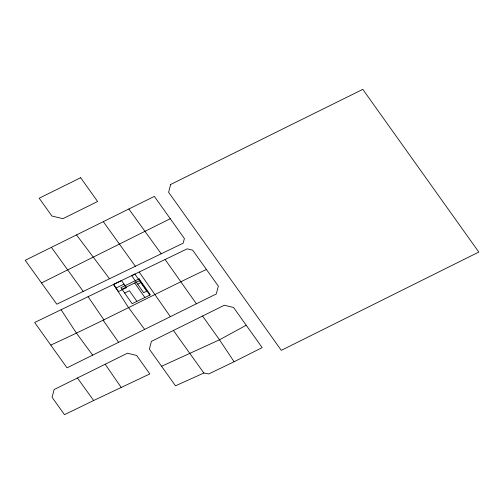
<?xml version="1.0" encoding="UTF-8"?>
<svg xmlns="http://www.w3.org/2000/svg" width="504" height="504" viewBox="0 0 504 504"><rect width="100%" height="100%" fill="white"/><g stroke="black" fill="none" stroke-linecap="round" stroke-linejoin="round"><path stroke-width="0.76" d="M246.21 325.244L219.492 339.803L161.57 366.288M50.765 345.095L67.019 367.832L216.298 293.939L218.339 286.152L192.692 250.192L187.198 248.831L34.669 322.484L50.765 345.095C103.257 321.111 154.281 294.147 206.438 269.445M234.102 361.74L262.162 347.603L233.547 307.471L224.356 305.241L151.402 341.372L149.354 349.14L175.487 385.806L203.855 373.017L208.807 373.918L234.102 361.74L219.492 339.803L202.551 316.033M170.27 218.711L41.504 282.933M76.526 234.908L154.344 196.384L184.401 238.549L183.154 243.193L56.813 304.196L25.2 260.316L76.526 234.908L109.494 278.75M113.558 284.458L121.533 280.577L126.517 287.677L118.535 291.558L113.558 284.458L128.413 307.402L144.667 329.408M116.046 288.005L124.028 284.124M137.674 284.168L140.868 282.618M124.639 293.044L129.427 290.72L136.905 301.373M93.675 400.504L64.487 414.66L52.076 397.316L54.123 389.529L127.449 353.216L136.647 355.446L149.814 373.918L93.675 400.504L77.414 377.994M121.937 289.189L139.684 280.621L149.808 295.098M92.648 355.144L76.394 333.062L61.097 309.733M128.835 209.015L161.198 253.783M51.414 247.338L83.223 291.444M103.307 221.647L135.356 266.269M173.42 330.46L203.855 373.017M165.11 259.503L196.371 303.799M134.726 283.015L144.881 297.492M139.161 272.034L170.365 316.676M103.27 320.437L118.585 342.304M105.204 364.228L121.218 387.456M88.093 296.686L104.026 320.084M170.642 184.483L168.594 192.257L281.295 350.343L478.8 252.063L362.792 89.34L170.642 184.483M80.653 177.717L39.199 198.229L51.887 216.014L62.912 218.679L97.612 201.499L80.653 177.717M134.889 274.094L131.695 275.644L143.653 292.692L146.847 291.136L134.889 274.094M139.117 278.857L120.897 287.715L132.117 303.698L150.337 294.84L139.117 278.857"/></g></svg>
